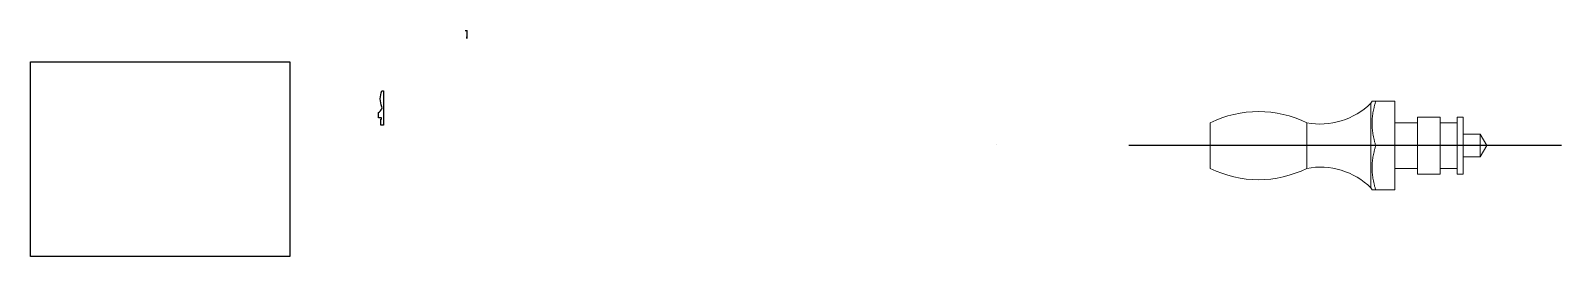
# Model space of a CAD drawing. Header units: millimetres. Extents: x 0 to 7770, y 0 to 11623.
# Drawn here: x 7743.03 to 7769.98, y 10748.04 to 10752.01 of the extents above.
import ezdxf

# ---------------------------------------------------------------- set-up
doc = ezdxf.new("R2010")
doc.units = ezdxf.units.MM
picture_1 = doc.add_image_def('image1.jpg', size_in_pixel=(2560, 1920))

# ---------------------------------------------------------------- blocks, each defined once
blk = doc.blocks.new('A$C0c286125')
at = {"color": 0, "linetype": 'Continuous', "lineweight": 0}
for p, q in [((7759.23, 10750.752), (7759.249, 10750.787)), ((7759.23, 10750.752), (7759.23, 10749.263)), ((7759.65, 10750.787), (7759.314, 10750.787)), ((7759.65, 10750.007), (7759.65, 10750.787)), ((7756.402, 10749.607), (7756.402, 10750.407)), ((7758.102, 10749.607), (7758.102, 10750.407)), ((7758.102, 10749.607), (7758.102, 10750.407)), ((7759.65, 10750.407), (7760.05, 10750.407)), ((7760.05, 10749.507), (7760.05, 10750.507)), ((7760.05, 10750.507), (7760.45, 10750.507)), ((7760.45, 10749.507), (7760.45, 10750.507)), ((7760.45, 10750.407), (7760.75, 10750.407)), ((7760.75, 10749.507), (7760.75, 10750.507)), ((7760.75, 10750.507), (7760.85, 10750.507)), ((7760.85, 10749.507), (7760.85, 10750.507)), ((7760.85, 10750.207), (7761.15, 10750.207)), ((7761.15, 10749.807), (7761.15, 10750.207)), ((7761.272, 10750.007), (7761.15, 10750.207)), ((7759.65, 10750.007), (7759.314, 10750.007)), ((7759.65, 10749.228), (7759.65, 10750.007)), ((7760.85, 10749.807), (7761.15, 10749.807)), ((7761.272, 10750.007), (7761.15, 10749.807)), ((7759.65, 10749.607), (7760.05, 10749.607)), ((7760.05, 10749.507), (7760.45, 10749.507)), ((7760.45, 10749.607), (7760.75, 10749.607)), ((7760.75, 10749.507), (7760.85, 10749.507)), ((7759.23, 10749.263), (7759.249, 10749.228)), ((7759.65, 10749.228), (7759.314, 10749.228))]:
    blk.add_line(p, q, dxfattribs=at)
for centre, radius, start, end in [((7757.252, 10748.701), 1.906, 63.5141, 116.4859), ((7758.334, 10751.667), 1.28, 259.5425, 314.3783), ((7757.252, 10751.313), 1.906, 243.5141, 296.4859), ((7758.334, 10748.348), 1.28, 45.6217, 100.4575)]:
    blk.add_arc(centre, radius, start, end, dxfattribs=at)
for points, weights in [([(7759.314, 10750.787), (7759.192, 10750.397), (7759.314, 10750.007)], [1, 1.15470053837, 1]), ([(7759.249, 10750.787), (7759.249, 10750.787), (7759.314, 10750.787)], [1.07735026919, 1.07735026919, 1]), ([(7759.314, 10750.007), (7759.192, 10749.618), (7759.314, 10749.228)], [1, 1.15470053838, 1]), ([(7759.314, 10749.228), (7759.249, 10749.228), (7759.249, 10749.228)], [1, 1.07735026919, 1.07735026919])]:
    blk.add_rational_spline(points, weights, degree=2, dxfattribs=at)

msp = doc.modelspace()

# ---------------------------------------------------------------- linework, layer by layer
for p, q in [((7750.684, 10752.014), (7750.709, 10752.014)), ((7750.709, 10752.014), (7750.709, 10751.874)), ((7750.719, 10752.013), (7750.709, 10752.013)), ((7750.714, 10751.874), (7750.714, 10751.907)), ((7750.714, 10751.907), (7750.719, 10751.907)), ((7750.719, 10751.926), (7750.719, 10752.013)), ((7750.719, 10751.907), (7750.719, 10751.926)), ((7750.709, 10751.874), (7750.714, 10751.874)), ((7749.205, 10750.458), (7749.21, 10750.458)), ((7749.21, 10750.468), (7749.21, 10750.478)), ((7749.21, 10750.458), (7749.21, 10750.468))]:
    msp.add_line(p, q)
for points in [[(7749.214, 10750.639, 0.210356), (7749.215, 10750.676, -0.189008), (7749.215, 10750.953), (7749.247, 10750.953), (7749.247, 10750.353), (7749.2, 10750.353), (7749.2, 10750.458), (7749.205, 10750.458)], [(7749.21, 10750.478), (7749.154, 10750.478), (7749.154, 10750.571, 0.156439), (7749.215, 10750.641)]]:
    msp.add_lwpolyline(points, format="xyb")
msp.add_lwpolyline([(7762.366, 10749.996), (7769.979, 10749.996)])
msp.add_polyline3d([(7760.031, 10750.007, 0.7), (7760.031, 10750.007, 0)])

# ---------------------------------------------------------------- block references
msp.add_blockref('A$C0c286125', (7.397, -0.016))

# ---------------------------------------------------------------- pictures from other files: only their frames are drawn
image = msp.add_image(picture_1, insert=(7743.033, 10748.043, -1.034), size_in_units=(4.56, 3.42))
image.dxf.flags = 7

doc.saveas('drawing.dxf')
